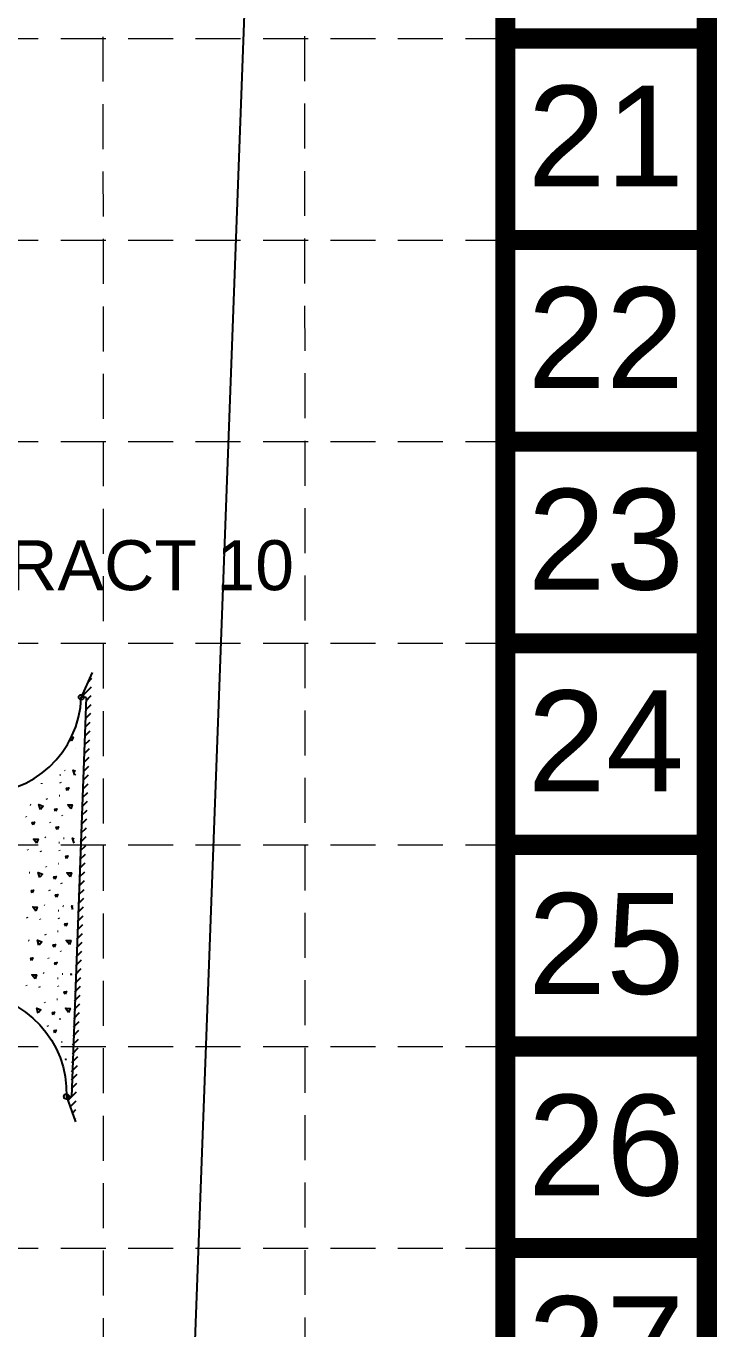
# Model space of a CAD drawing. Header units: feet. Extents: x 10084 to 13321, y 3329 to 8503.
# Drawn here: x 13044 to 13321, y 6287 to 6809 of the extents above; entities that cross this region are included whole.
import ezdxf
from ezdxf.enums import TextEntityAlignment as Align

# ---------------------------------------------------------------- set-up
doc = ezdxf.new("R2010")
doc.units = ezdxf.units.FT
doc.header["$LTSCALE"] = 40
doc.header["$MEASUREMENT"] = 0
for name, pattern in [('( Dashdot )', [1.001, 0.5, -0.25, 0.001, -0.25]), ('DASHED', [0.75, 0.5, -0.25]), ('HIDDEN', [0.375, 0.25, -0.125])]:
    doc.linetypes.add(name, pattern=pattern)
for name, color, linetype in [('BASE', 7, 'Continuous'), ('CURB', 4, 'Continuous'), ('GRID', 254, 'DASHED'), ('NAME', 6, 'Continuous'), ('ROW', 3, '( Dashdot )')]:
    doc.layers.add(name, color=color, linetype=linetype)
doc.styles.get("Standard").update_dxf_attribs({"font": 'ARIAL.TTF'})

msp = doc.modelspace()

# ---------------------------------------------------------------- linework, layer by layer
at = {"layer": 'BASE', "const_width": 8.07}
for points in [[(13316.92, 3333.45), (13316.92, 8498.87), (10088.53, 8498.87), (10088.53, 3333.45)], [(13236.21, 3414.16), (13236.21, 8418.16), (10169.24, 8418.16), (10169.24, 3414.16)]]:
    msp.add_lwpolyline(points, close=True, dxfattribs=at)
for points in [[(13316.92, 6803.97), (13236.21, 6803.97)], [(13316.92, 6723.26), (13236.21, 6723.26)], [(13316.92, 6642.55), (13236.21, 6642.55)], [(13316.92, 6561.84), (13236.21, 6561.84)], [(13316.92, 6481.13), (13236.21, 6481.13)], [(13316.92, 6400.42), (13236.21, 6400.42)], [(13316.92, 6319.71), (13236.21, 6319.71)]]:
    msp.add_lwpolyline(points, dxfattribs=at)
at = {"layer": 'CURB', "color": 7}
for p, q in [((13070.83, 6550.08), (13066.46, 6540.24)), ((13069.16, 6546.32), (13070.75, 6547.91)), ((13066.47, 6540.24), (13070.62, 6544.38)), ((13068.46, 6540.16), (13062.52, 6380.27)), ((13068.46, 6540.16), (13066.46, 6540.24)), ((13068.27, 6535.24), (13070.36, 6537.33)), ((13068.41, 6538.77), (13070.49, 6540.86)), ((13068.13, 6531.71), (13070.23, 6533.81)), ((13067.85, 6524.65), (13069.96, 6526.76)), ((13067.99, 6528.18), (13070.09, 6530.28)), ((13067.72, 6521.11), (13069.83, 6523.23)), ((13064.35, 6519.57), (13064.34, 6519.58)), ((13067.44, 6514.05), (13069.57, 6516.18)), ((13067.58, 6517.58), (13069.7, 6519.71)), ((13059.69, 6510.97), (13059.94, 6510.91)), ((13067.3, 6510.52), (13069.44, 6512.66)), ((13050.74, 6505.52), (13050.61, 6505.85)), ((13057.84, 6509.22), (13058.09, 6509.17)), ((13058.22, 6505.88), (13058.09, 6506.21)), ((13067.03, 6503.45), (13069.18, 6505.61)), ((13067.16, 6506.99), (13069.31, 6509.13)), ((13052.84, 6499.35), (13052.72, 6499.68)), ((13057.59, 6500.88), (13057.84, 6500.83)), ((13066.89, 6499.92), (13069.05, 6502.08)), ((13045.96, 6497.24), (13046.21, 6497.19)), ((13066.61, 6492.86), (13068.79, 6495.03)), ((13066.75, 6496.39), (13068.92, 6498.56)), ((13044.49, 6492.15), (13044.36, 6492.48)), ((13054.12, 6489.93), (13054, 6490.26)), ((13058.97, 6492.72), (13058.84, 6493.05)), ((13066.47, 6489.33), (13068.65, 6491.51)), ((13051.84, 6484.33), (13052.09, 6484.13)), ((13059.39, 6483.81), (13059.64, 6483.76)), ((13066.2, 6482.26), (13068.39, 6484.46)), ((13066.34, 6485.79), (13068.52, 6487.98)), ((13045.24, 6478.99), (13045.12, 6479.32)), ((13050.44, 6478.36), (13050.31, 6478.69)), ((13057.54, 6482.07), (13057.79, 6482.02)), ((13057.92, 6478.72), (13057.79, 6479.05)), ((13066.06, 6478.73), (13068.26, 6480.93)), ((13057.29, 6473.72), (13057.54, 6473.67)), ((13065.78, 6471.66), (13068, 6473.88)), ((13065.92, 6475.2), (13068.13, 6477.41)), ((13045.66, 6470.08), (13045.92, 6470.03)), ((13052.54, 6472.19), (13052.42, 6472.52)), ((13065.65, 6468.13), (13067.87, 6470.36)), ((13053.82, 6462.77), (13053.7, 6463.1)), ((13058.67, 6465.56), (13058.55, 6465.89)), ((13065.37, 6461.07), (13067.61, 6463.31)), ((13065.51, 6464.6), (13067.74, 6466.83)), ((13065.23, 6457.54), (13067.48, 6459.78)), ((13051.55, 6457.17), (13051.8, 6456.97)), ((13057.24, 6454.91), (13057.49, 6454.86)), ((13059.09, 6456.65), (13059.35, 6456.6)), ((13064.96, 6450.47), (13067.21, 6452.73)), ((13065.09, 6454), (13067.34, 6456.26)), ((13044.94, 6451.83), (13044.82, 6452.16)), ((13050.14, 6451.21), (13050.02, 6451.53)), ((13057.62, 6451.56), (13057.49, 6451.89)), ((13064.82, 6446.94), (13067.08, 6449.2)), ((13045.37, 6442.92), (13045.62, 6442.87)), ((13052.24, 6445.03), (13052.12, 6445.36)), ((13056.99, 6446.57), (13057.24, 6446.52)), ((13064.54, 6439.88), (13066.82, 6442.15)), ((13064.68, 6443.41), (13066.95, 6445.68)), ((13058.37, 6438.4), (13058.25, 6438.73)), ((13064.4, 6436.34), (13066.69, 6438.63)), ((13053.52, 6435.62), (13053.4, 6435.94)), ((13064.13, 6429.28), (13066.43, 6431.58)), ((13064.27, 6432.81), (13066.56, 6435.1)), ((13051.25, 6430.02), (13051.5, 6429.81)), ((13056.94, 6427.75), (13057.19, 6427.7)), ((13058.8, 6429.49), (13059.05, 6429.44)), ((13063.99, 6425.75), (13066.3, 6428.05)), ((13044.64, 6424.67), (13044.52, 6425)), ((13049.84, 6424.05), (13049.72, 6424.37)), ((13057.32, 6424.41), (13057.19, 6424.73)), ((13063.85, 6422.22), (13066.17, 6424.53)), ((13051.95, 6417.88), (13051.82, 6418.2)), ((13056.69, 6419.41), (13056.94, 6419.36)), ((13063.58, 6415.15), (13065.9, 6417.48)), ((13063.71, 6418.68), (13066.04, 6421)), ((13058.07, 6411.24), (13057.95, 6411.57)), ((13063.44, 6411.62), (13065.77, 6413.95)), ((13053.23, 6408.46), (13053.1, 6408.78)), ((13063.16, 6404.56), (13065.51, 6406.9)), ((13063.3, 6408.09), (13065.64, 6410.43)), ((13058.5, 6402.33), (13058.75, 6402.28)), ((13063.02, 6401.02), (13065.38, 6403.38)), ((13062.75, 6393.96), (13065.12, 6396.33)), ((13062.89, 6397.49), (13065.25, 6399.85)), ((13062.61, 6390.43), (13064.99, 6392.8)), ((13062.55, 6383.57), (13064.73, 6385.75)), ((13062.57, 6386.99), (13064.86, 6389.28)), ((13062.52, 6380.27), (13060.52, 6380.35)), ((13060.52, 6380.35), (13064.15, 6370.21)), ((13061.1, 6378.73), (13064.6, 6382.23)), ((13061.99, 6376.23), (13064.46, 6378.7)), ((13062.89, 6373.73), (13064.33, 6375.18)), ((13063.78, 6371.23), (13064.2, 6371.65))]:
    msp.add_line(p, q, dxfattribs=at)
at = {"layer": 'CURB', "color": 7, "flags": 128}
for points in [[(13062.58, 6522.67), (13061.97, 6523.48)], [(13062.36, 6524.29), (13063.18, 6524.28), (13062.6, 6522.71)], [(13063.86, 6509.01), (13063.25, 6510.97), (13064.17, 6510.62)], [(13064.14, 6509.35), (13063.88, 6509.04)], [(13060.88, 6502.87), (13060.55, 6503.8), (13061.43, 6503.92), (13060.88, 6502.87)], [(13050.13, 6495.28), (13049.53, 6497.24), (13051.23, 6496.59), (13050.15, 6495.31)], [(13056.15, 6494.55), (13055.82, 6495.48), (13056.7, 6495.6), (13056.15, 6494.55)], [(13062.29, 6495.52), (13061.05, 6497.15), (13062.88, 6497.12), (13062.3, 6495.55)], [(13047.15, 6489.14), (13046.82, 6490.07), (13047.7, 6490.19), (13047.15, 6489.14)], [(13056.81, 6487.34), (13056.48, 6488.27), (13057.36, 6488.4), (13056.81, 6487.34)], [(13063.56, 6481.85), (13062.96, 6483.81), (13063.63, 6483.55)], [(13048.56, 6481.79), (13047.32, 6483.42), (13049.15, 6483.39), (13048.57, 6481.82)], [(13063.6, 6481.89), (13063.58, 6481.88)], [(13060.58, 6475.71), (13060.25, 6476.64), (13061.13, 6476.76), (13060.58, 6475.71)], [(13049.83, 6468.12), (13049.23, 6470.08), (13050.93, 6469.43), (13049.85, 6468.15)], [(13055.85, 6467.39), (13055.52, 6468.32), (13056.4, 6468.44), (13055.85, 6467.39)], [(13061.99, 6468.36), (13060.75, 6469.99), (13062.58, 6469.96), (13062, 6468.39)], [(13046.85, 6461.98), (13046.52, 6462.91), (13047.4, 6463.04), (13046.85, 6461.98)], [(13056.51, 6460.19), (13056.18, 6461.12), (13057.06, 6461.24), (13056.51, 6460.19)], [(13048.26, 6454.63), (13047.02, 6456.26), (13048.85, 6456.23), (13048.27, 6454.66)], [(13063.07, 6455.31), (13062.66, 6456.65), (13063.09, 6456.49)], [(13060.28, 6448.55), (13059.95, 6449.48), (13060.83, 6449.61), (13060.28, 6448.55)], [(13049.53, 6440.97), (13048.93, 6442.92), (13050.64, 6442.27), (13049.56, 6440.99)], [(13061.69, 6441.2), (13060.45, 6442.83), (13062.28, 6442.8), (13061.7, 6441.23)], [(13055.55, 6440.23), (13055.22, 6441.16), (13056.1, 6441.28), (13055.55, 6440.23)], [(13046.55, 6434.82), (13046.23, 6435.75), (13047.11, 6435.88), (13046.55, 6434.82)], [(13056.21, 6433.03), (13055.89, 6433.96), (13056.76, 6434.08), (13056.21, 6433.03)], [(13047.96, 6427.47), (13046.72, 6429.11), (13048.55, 6429.08), (13047.97, 6427.5)], [(13062.55, 6428.88), (13062.36, 6429.49), (13062.56, 6429.42)], [(13059.98, 6421.39), (13059.66, 6422.32), (13060.54, 6422.45), (13059.98, 6421.39)], [(13049.23, 6413.81), (13048.63, 6415.77), (13050.34, 6415.11), (13049.26, 6413.83)], [(13055.25, 6413.07), (13054.93, 6414), (13055.81, 6414.13), (13055.25, 6413.07)], [(13061.39, 6414.04), (13060.15, 6415.68), (13061.98, 6415.65), (13061.4, 6414.07)], [(13055.91, 6405.87), (13055.59, 6406.8), (13056.47, 6406.92), (13055.91, 6405.87)], [(13060.05, 6395.26), (13060.24, 6395.29), (13060.13, 6395.08)]]:
    msp.add_lwpolyline(points, dxfattribs=at)
at = {"layer": 'CURB', "color": 7}
for centre in [(13066.46, 6540.24), (13060.52, 6380.35)]:
    msp.add_circle(centre, 1, dxfattribs=at)
msp.add_arc((13026.49, 6541.72), 40, 267.8728, 357.8728, dxfattribs=at)
at = {"layer": 'CURB', "color": 7, "extrusion": (0, 0, -1)}
msp.add_arc((-13020.55, 6381.83), 40, 92.1272, 182.1272, dxfattribs=at)
at = {"layer": 'GRID', "color": 252, "linetype": 'HIDDEN', "lineweight": 0, "ltscale": 1.8}
for p, q in [((13075.56, 3735.69), (13075.15, 8419.97)), ((13156.33, 3735.91), (13155.86, 8419.97)), ((10169.24, 6803.97), (13236.21, 6803.97)), ((10169.24, 6723.26), (13236.21, 6723.26)), ((10169.24, 6642.55), (13236.21, 6642.55)), ((10169.24, 6561.84), (13236.21, 6561.84)), ((10169.24, 6481.13), (13236.21, 6481.13)), ((10169.24, 6400.42), (13236.21, 6400.42)), ((10169.24, 6319.71), (13236.21, 6319.71))]:
    msp.add_line(p, q, dxfattribs=at)
at = {"layer": 'ROW', "color": 7, "linetype": 'Continuous'}
msp.add_line((13142.52, 7106.23), (13093.36, 5782.64), dxfattribs=at)

# ---------------------------------------------------------------- texts
at = {"layer": 'BASE'}
for s, p in [('21', (13276.44, 6764.9)), ('22', (13276.44, 6684.19)), ('23', (13276.44, 6603.48)), ('24', (13276.44, 6522.77)), ('25', (13276.59, 6441.64)), ('26', (13276.59, 6360.93)), ('27', (13276.59, 6280.22))]:
    msp.add_text(s, height=40.355, dxfattribs=at).set_placement(p, align=Align.MIDDLE_CENTER)
at = {"layer": 'NAME', "color": 7}
msp.add_text('TRACT 10', height=20, dxfattribs=at).set_placement((13019.69, 6593.09), align=Align.MIDDLE_LEFT)

doc.saveas('drawing.dxf')
